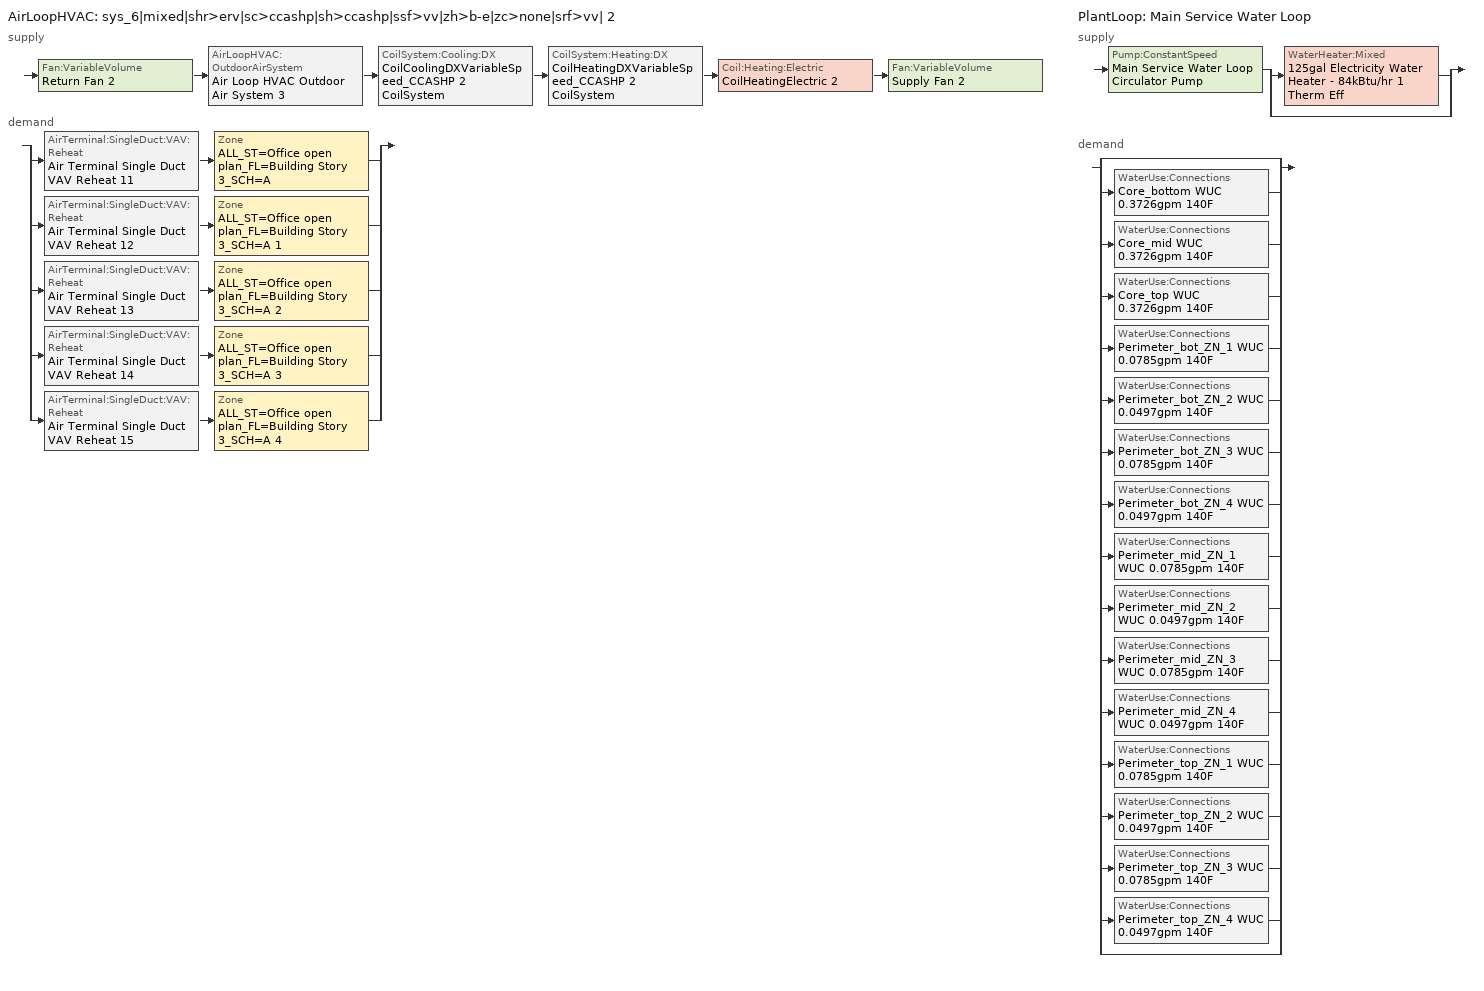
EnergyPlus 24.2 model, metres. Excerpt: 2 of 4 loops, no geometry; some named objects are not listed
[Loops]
AirLoopHVAC 'sys_6|mixed|shr>erv|sc>ccashp|sh>ccashp|ssf>vv|zh>b-e|zc>none|srf>vv| 2'
 supply: Fan:VariableVolume 'Return Fan 2' > AirLoopHVAC:OutdoorAirSystem 'Air Loop HVAC Outdoor Air System 3' > CoilSystem:Cooling:DX 'CoilCoolingDXVariableSpeed_CCASHP 2 CoilSystem' > CoilSystem:Heating:DX 'CoilHeatingDXVariableSpeed_CCASHP 2 CoilSystem' > Coil:Heating:Electric 'CoilHeatingElectric 2' > Fan:VariableVolume 'Supply Fan 2'
 demand: split
  | AirTerminal:SingleDuct:VAV:Reheat 'Air Terminal Single Duct VAV Reheat 11' > Zone 'ALL_ST=Office open plan_FL=Building Story 3_SCH=A'
  | AirTerminal:SingleDuct:VAV:Reheat 'Air Terminal Single Duct VAV Reheat 12' > Zone 'ALL_ST=Office open plan_FL=Building Story 3_SCH=A 1'
  | AirTerminal:SingleDuct:VAV:Reheat 'Air Terminal Single Duct VAV Reheat 13' > Zone 'ALL_ST=Office open plan_FL=Building Story 3_SCH=A 2'
  | AirTerminal:SingleDuct:VAV:Reheat 'Air Terminal Single Duct VAV Reheat 14' > Zone 'ALL_ST=Office open plan_FL=Building Story 3_SCH=A 3'
  | AirTerminal:SingleDuct:VAV:Reheat 'Air Terminal Single Duct VAV Reheat 15' > Zone 'ALL_ST=Office open plan_FL=Building Story 3_SCH=A 4'
PlantLoop 'Main Service Water Loop'
 supply: Pump:ConstantSpeed 'Main Service Water Loop Circulator Pump' > split
  | WaterHeater:Mixed '125gal Electricity Water Heater - 84kBtu/hr 1 Therm Eff'
  | bypass
 demand: split
  | bypass
  | WaterUse:Connections 'Core_bottom WUC 0.3726gpm 140F'
  | WaterUse:Connections 'Core_mid WUC 0.3726gpm 140F'
  | WaterUse:Connections 'Core_top WUC 0.3726gpm 140F'
  | WaterUse:Connections 'Perimeter_bot_ZN_1 WUC 0.0785gpm 140F'
  | WaterUse:Connections 'Perimeter_bot_ZN_2 WUC 0.0497gpm 140F'
  | WaterUse:Connections 'Perimeter_bot_ZN_3 WUC 0.0785gpm 140F'
  | WaterUse:Connections 'Perimeter_bot_ZN_4 WUC 0.0497gpm 140F'
  | WaterUse:Connections 'Perimeter_mid_ZN_1 WUC 0.0785gpm 140F'
  | WaterUse:Connections 'Perimeter_mid_ZN_2 WUC 0.0497gpm 140F'
  | WaterUse:Connections 'Perimeter_mid_ZN_3 WUC 0.0785gpm 140F'
  | WaterUse:Connections 'Perimeter_mid_ZN_4 WUC 0.0497gpm 140F'
  | WaterUse:Connections 'Perimeter_top_ZN_1 WUC 0.0785gpm 140F'
  | WaterUse:Connections 'Perimeter_top_ZN_2 WUC 0.0497gpm 140F'
  | WaterUse:Connections 'Perimeter_top_ZN_3 WUC 0.0785gpm 140F'
  | WaterUse:Connections 'Perimeter_top_ZN_4 WUC 0.0497gpm 140F'
  | bypass
[ZoneControl:Thermostat] Temperature Difference Between Cutout And Setpoint {deltaC}=0
Name | Zone or ZoneList | Control Type Schedule | Control 1
ALL_ST=Office open plan_FL=Building Story 3_SCH=A Thermostat | ALL_ST=Office open plan_FL=Building Story 3_SCH=A | ALL_ST=Office open plan_FL=Building Story 3_SCH=A Thermostat Schedule | Space Function Office open plan Thermostat 32
ALL_ST=Office open plan_FL=Building Story 3_SCH=A 1 Thermostat | ALL_ST=Office open plan_FL=Building Story 3_SCH=A 1 | ALL_ST=Office open plan_FL=Building Story 3_SCH=A 1 Thermostat Schedule | Space Function Office open plan Thermostat 33
ALL_ST=Office open plan_FL=Building Story 3_SCH=A 2 Thermostat | ALL_ST=Office open plan_FL=Building Story 3_SCH=A 2 | ALL_ST=Office open plan_FL=Building Story 3_SCH=A 2 Thermostat Schedule | Space Function Office open plan Thermostat 34
ALL_ST=Office open plan_FL=Building Story 3_SCH=A 3 Thermostat | ALL_ST=Office open plan_FL=Building Story 3_SCH=A 3 | ALL_ST=Office open plan_FL=Building Story 3_SCH=A 3 Thermostat Schedule | Space Function Office open plan Thermostat 37
ALL_ST=Office open plan_FL=Building Story 3_SCH=A 4 Thermostat | ALL_ST=Office open plan_FL=Building Story 3_SCH=A 4 | ALL_ST=Office open plan_FL=Building Story 3_SCH=A 4 Thermostat Schedule | Space Function Office open plan Thermostat 39
[ThermostatSetpoint:DualSetpoint] Heating Setpoint Temperature Schedule=NECB-A-Thermostat Setpoint-Heating; Cooling Setpoint Temperature Schedule=NECB-A-Thermostat Setpoint-Cooling
Space Function Office open plan Thermostat 32; Space Function Office open plan Thermostat 33; Space Function Office open plan Thermostat 34; Space Function Office open plan Thermostat 37; Space Function Office open plan Thermostat 39
[AirTerminal:SingleDuct:VAV:Reheat] Availability Schedule=Always On Discrete; Maximum Air Flow Rate {m3/s}=Autosize; Zone Minimum Air Flow Input Method=Constant; Constant Minimum Air Flow Fraction=0.3; Fixed Minimum Air Flow Rate {m3/s}=0; Maximum Hot Water or Steam Flow Rate {m3/s}=Autosize; Minimum Hot Water or Steam Flow Rate {m3/s}=0; Convergence Tolerance=0.001; Damper Heating Action=Normal; Maximum Flow per Zone Floor Area During Reheat {m3/s-m2}=Autocalculate; Maximum Flow Fraction During Reheat=0.5; Maximum Reheat Air Temperature {C}=43
Name | Reheat Coil
Air Terminal Single Duct VAV Reheat 11 | Coil Heating Electric 11
Air Terminal Single Duct VAV Reheat 12 | Coil Heating Electric 12
Air Terminal Single Duct VAV Reheat 13 | Coil Heating Electric 13
Air Terminal Single Duct VAV Reheat 14 | Coil Heating Electric 14
Air Terminal Single Duct VAV Reheat 15 | Coil Heating Electric 15
[Coil:Heating:Electric] Availability Schedule=Always On Discrete; Efficiency=1
Name | Nominal Capacity {W}
Coil Heating Electric 11 | 19463.3
Coil Heating Electric 12 | 12709.1
Coil Heating Electric 13 | 34649.3
Coil Heating Electric 14 | 19354.5
Coil Heating Electric 15 | 12781.9
CoilHeatingElectric 2 | Autosize
[ZoneHVAC:Baseboard:Convective:Electric] Availability Schedule=Always On Discrete; Heating Design Capacity {W}=Autosize; Efficiency=1
ZoneHVACBaseboardConvectiveElectric 10; ZoneHVACBaseboardConvectiveElectric 11; ZoneHVACBaseboardConvectiveElectric 12; ZoneHVACBaseboardConvectiveElectric 13; ZoneHVACBaseboardConvectiveElectric 14
[Zone equipment]
ALL_ST=Office open plan_FL=Building Story 3_SCH=A: Air Terminal Single Duct VAV Reheat 11, ZoneHVACBaseboardConvectiveElectric 10
ALL_ST=Office open plan_FL=Building Story 3_SCH=A 1: Air Terminal Single Duct VAV Reheat 12, ZoneHVACBaseboardConvectiveElectric 11
ALL_ST=Office open plan_FL=Building Story 3_SCH=A 2: Air Terminal Single Duct VAV Reheat 13, ZoneHVACBaseboardConvectiveElectric 12
ALL_ST=Office open plan_FL=Building Story 3_SCH=A 3: Air Terminal Single Duct VAV Reheat 14, ZoneHVACBaseboardConvectiveElectric 13
ALL_ST=Office open plan_FL=Building Story 3_SCH=A 4: Air Terminal Single Duct VAV Reheat 15, ZoneHVACBaseboardConvectiveElectric 14
[Sizing:Zone] Zone Cooling Design Supply Air Temperature Input Method=TemperatureDifference; Zone Cooling Design Supply Air Temperature {C}=13; Zone Cooling Design Supply Air Temperature Difference {deltaC}=11; Zone Heating Design Supply Air Temperature Input Method=TemperatureDifference; Zone Heating Design Supply Air Temperature {C}=43; Zone Heating Design Supply Air Temperature Difference {deltaC}=21; Zone Cooling Design Supply Air Humidity Ratio {kgWater/kgDryAir}=0.0085; Zone Heating Design Supply Air Humidity Ratio {kgWater/kgDryAir}=0.008; Zone Heating Sizing Factor=1.3; Zone Cooling Sizing Factor=1.1; Cooling Design Air Flow Method=DesignDay; Cooling Design Air Flow Rate {m3/s}=0; Cooling Minimum Air Flow per Zone Floor Area {m3/s-m2}=0.000762; Cooling Minimum Air Flow {m3/s}=0; Cooling Minimum Air Flow Fraction=0; Heating Design Air Flow Method=DesignDay; Heating Design Air Flow Rate {m3/s}=0; Heating Maximum Air Flow per Zone Floor Area {m3/s-m2}=0.002032; Heating Maximum Air Flow {m3/s}=0.141576; Heating Maximum Air Flow Fraction=0.3; Account for Dedicated Outdoor Air System=No; Zone Load Sizing Method=Sensible Load Only No Latent Load; Zone Latent Cooling Design Supply Air Humidity Ratio Input Method=HumidityRatioDifference; Zone Cooling Design Supply Air Humidity Ratio Difference {kgWater/kgDryAir}=0.005; Zone Latent Heating Design Supply Air Humidity Ratio Input Method=HumidityRatioDifference; Zone Humidification Design Supply Air Humidity Ratio Difference {kgWater/kgDryAir}=0.005; Type of Space Sum to Use=Coincident
Name | Design Specification Outdoor Air Object
ALL_ST=Office open plan_FL=Building Story 3_SCH=A | ALL_ST=Office open plan_FL=Building Story 3_SCH=A DSOA Space List
ALL_ST=Office open plan_FL=Building Story 3_SCH=A 1 | ALL_ST=Office open plan_FL=Building Story 3_SCH=A 1 DSOA Space List
ALL_ST=Office open plan_FL=Building Story 3_SCH=A 2 | ALL_ST=Office open plan_FL=Building Story 3_SCH=A 2 DSOA Space List
ALL_ST=Office open plan_FL=Building Story 3_SCH=A 3 | ALL_ST=Office open plan_FL=Building Story 3_SCH=A 3 DSOA Space List
ALL_ST=Office open plan_FL=Building Story 3_SCH=A 4 | ALL_ST=Office open plan_FL=Building Story 3_SCH=A 4 DSOA Space List
[Controller:MechanicalVentilation]
Controller Mechanical Ventilation 3: Availability Schedule=sys_6|mixed|shr>none|sc>ccashp|sh>ccashp|ssf>vv|zh>b-e|zc>none|srf>vv| 2 Occ Sch; Demand Controlled Ventilation=No; System Outdoor Air Method=ZoneSum; Zone or ZoneList Name 1=ALL_ST=Office open plan_FL=Building Story 3_SCH=A; Design Specification Outdoor Air Object Name 1=Space Function Office open plan Ventilation; Zone or ZoneList Name 2=ALL_ST=Office open plan_FL=Building Story 3_SCH=A 1; Design Specification Outdoor Air Object Name 2=Space Function Office open plan Ventilation; Zone or ZoneList Name 3=ALL_ST=Office open plan_FL=Building Story 3_SCH=A 2; Design Specification Outdoor Air Object Name 3=Space Function Office open plan Ventilation; Zone or ZoneList Name 4=ALL_ST=Office open plan_FL=Building Story 3_SCH=A 3; Design Specification Outdoor Air Object Name 4=Space Function Office open plan Ventilation; Zone or ZoneList Name 5=ALL_ST=Office open plan_FL=Building Story 3_SCH=A 4; Design Specification Outdoor Air Object Name 5=Space Function Office open plan Ventilation
[DesignSpecification:OutdoorAir]
Space Function Office open plan Ventilation: Outdoor Air Method=Sum; Outdoor Air Flow per Person {m3/s-person}=0.00253908; Outdoor Air Flow per Zone Floor Area {m3/s-m2}=0.0003048; Outdoor Air Flow per Zone {m3/s}=0; Outdoor Air Flow Air Changes per Hour {1/hr}=0
[DesignSpecification:OutdoorAir:SpaceList] Space Design Specification Outdoor Air Object Name 1=Space Function Office open plan Ventilation
Name | Space Name 1
ALL_ST=Office open plan_FL=Building Story 3_SCH=A DSOA Space List | Perimeter_top_ZN_1
ALL_ST=Office open plan_FL=Building Story 3_SCH=A 1 DSOA Space List | Perimeter_top_ZN_2
ALL_ST=Office open plan_FL=Building Story 3_SCH=A 2 DSOA Space List | Core_top
ALL_ST=Office open plan_FL=Building Story 3_SCH=A 3 DSOA Space List | Perimeter_top_ZN_3
ALL_ST=Office open plan_FL=Building Story 3_SCH=A 4 DSOA Space List | Perimeter_top_ZN_4
[AirLoopHVAC]
sys_6|mixed|shr>erv|sc>ccashp|sh>ccashp|ssf>vv|zh>b-e|zc>none|srf>vv| 2: Design Supply Air Flow Rate {m3/s}=AutoSize; Design Return Air Flow Fraction of Supply Air Flow=1
[Sizing:System]
sys_6|mixed|shr>erv|sc>ccashp|sh>ccashp|ssf>vv|zh>b-e|zc>none|srf>vv| 2: Type of Load to Size On=Sensible; Design Outdoor Air Flow Rate {m3/s}=Autosize; Central Heating Maximum System Air Flow Ratio=1; Preheat Design Temperature {C}=7; Preheat Design Humidity Ratio {kgWater/kgDryAir}=0.008; Precool Design Temperature {C}=13; Precool Design Humidity Ratio {kgWater/kgDryAir}=0.008; Central Cooling Design Supply Air Temperature {C}=13; Central Heating Design Supply Air Temperature {C}=43; Type of Zone Sum to Use=NonCoincident; 100% Outdoor Air in Cooling=No; 100% Outdoor Air in Heating=No; Central Cooling Design Supply Air Humidity Ratio {kgWater/kgDryAir}=0.0085; Central Heating Design Supply Air Humidity Ratio {kgWater/kgDryAir}=0.008; Cooling Supply Air Flow Rate Method=DesignDay; Cooling Supply Air Flow Rate {m3/s}=0; Cooling Supply Air Flow Rate Per Floor Area {m3/s-m2}=0.00996765; Cooling Fraction of Autosized Cooling Supply Air Flow Rate=1; Cooling Supply Air Flow Rate Per Unit Cooling Capacity {m3/s-W}=3.94755e-05; Heating Supply Air Flow Rate Method=DesignDay; Heating Supply Air Flow Rate {m3/s}=0; Heating Supply Air Flow Rate Per Floor Area {m3/s-m2}=0.00996765; Heating Fraction of Autosized Heating Supply Air Flow Rate=1; Heating Fraction of Autosized Cooling Supply Air Flow Rate=1; Heating Supply Air Flow Rate Per Unit Heating Capacity {m3/s-W}=3.15882e-05; System Outdoor Air Method=ZoneSum; Zone Maximum Outdoor Air Fraction=1; Cooling Design Capacity Method=CoolingDesignCapacity; Cooling Design Capacity {W}=Autosize; Cooling Design Capacity Per Floor Area {W/m2}=234.7; Fraction of Autosized Cooling Design Capacity=1; Heating Design Capacity Method=HeatingDesignCapacity; Heating Design Capacity {W}=Autosize; Heating Design Capacity Per Floor Area {W/m2}=157; Fraction of Autosized Heating Design Capacity=1; Central Cooling Capacity Control Method=OnOff; Occupant Diversity=Autosize
[Fan:VariableVolume] Availability Schedule=sys_6|mixed|shr>none|sc>ccashp|sh>ccashp|ssf>vv|zh>b-e|zc>none|srf>vv| 2 Occ Sch; Maximum Flow Rate {m3/s}=AutoSize; Fan Power Minimum Flow Rate Input Method=Fraction; Fan Power Minimum Air Flow Rate {m3/s}=0; Motor In Airstream Fraction=1; Fan Power Coefficient 5=0
Name | Fan Total Efficiency | Pressure Rise {Pa} | Fan Power Minimum Flow Fraction | Motor Efficiency | Fan Power Coefficient 1 | Fan Power Coefficient 2 | Fan Power Coefficient 3 | Fan Power Coefficient 4
Return Fan 2 | 0.299975 | 250 | 0.68 | 0.4615 | -2.4176 | 9.5874 | -11.559 | 5.4009
Supply Fan 2 | 0.549965 | 1000 | 0.5 | 0.8461 | -4.1457 | 16.803 | -19.471 | 7.8488
[SetpointManager:MixedAir] Control Variable=Temperature
Name | Setpoint Node or NodeList
Return Fan 2 Outlet Air Node OS Default SPM | Return Fan 2 Outlet Air Node
sys_6|mixed|shr>erv|sc>ccashp|sh>ccashp|ssf>vv|zh>b-e|zc>none|srf>vv| 2 Mixed Air Node OS Default SPM | sys_6|mixed|shr>erv|sc>ccashp|sh>ccashp|ssf>vv|zh>b-e|zc>none|srf>vv| 2 Mixed Air Node
CoilCoolingDXVariableSpeed_CCASHP 2 Outlet Air Node OS Default SPM | CoilCoolingDXVariableSpeed_CCASHP 2 Outlet Air Node
CoilHeatingDXVariableSpeed_CCASHP 2 Outlet Air Node OS Default SPM | CoilHeatingDXVariableSpeed_CCASHP 2 Outlet Air Node
[Controller:OutdoorAir]
Controller Outdoor Air 3: Minimum Outdoor Air Flow Rate {m3/s}=Autosize; Maximum Outdoor Air Flow Rate {m3/s}=Autosize; Economizer Control Type=DifferentialEnthalpy; Economizer Control Action Type=ModulateFlow; Lockout Type=NoLockout; Minimum Limit Type=FixedMinimum; Minimum Outdoor Air Schedule=sys_6|mixed|shr>none|sc>ccashp|sh>ccashp|ssf>vv|zh>b-e|zc>none|srf>vv| 2 Occ Sch; Mechanical Ventilation Controller=Controller Mechanical Ventilation 3; High Humidity Control=No; High Humidity Outdoor Air Flow Ratio=1; Control High Indoor Humidity Based on Outdoor Humidity Ratio=Yes; Heat Recovery Bypass Control Type=BypassWhenOAFlowGreaterThanMinimum; Economizer Operation Staging=InterlockedWithMechanicalCooling
[HeatExchanger:AirToAir:SensibleAndLatent]
sys_6|mixed|shr>none|sc>ccashp|sh>ccashp|ssf>vv|zh>b-e|zc>none|srf>vv| 2 ERV: Availability Schedule=Always On Discrete; Nominal Supply Air Flow Rate {m3/s}=Autosize; Sensible Effectiveness at 100% Heating Air Flow=0.5; Latent Effectiveness at 100% Heating Air Flow=0.5; Sensible Effectiveness at 100% Cooling Air Flow=0.5; Latent Effectiveness at 100% Cooling Air Flow=0.5; Nominal Electric Power {W}=564.521; Supply Air Outlet Temperature Control=Yes; Heat Exchanger Type=Rotary; Frost Control Type=ExhaustOnly; Threshold Temperature {C}=-23.3; Initial Defrost Time Fraction=0.167; Rate of Defrost Time Fraction Increase {1/K}=1.44; Economizer Lockout=Yes; Sensible Effectiveness of Heating Air Flow Curve=sys_6|mixed|shr>none|sc>ccashp|sh>ccashp|ssf>vv|zh>b-e|zc>none|srf>vv| 2 ERV_SensHeatEff 1; Latent Effectiveness of Heating Air Flow Curve=sys_6|mixed|shr>none|sc>ccashp|sh>ccashp|ssf>vv|zh>b-e|zc>none|srf>vv| 2 ERV_LatHeatEff 1; Sensible Effectiveness of Cooling Air Flow Curve=sys_6|mixed|shr>none|sc>ccashp|sh>ccashp|ssf>vv|zh>b-e|zc>none|srf>vv| 2 ERV_SensCoolEff 1; Latent Effectiveness of Cooling Air Flow Curve=sys_6|mixed|shr>none|sc>ccashp|sh>ccashp|ssf>vv|zh>b-e|zc>none|srf>vv| 2 ERV_LatCoolEff 1
[SetpointManager:OutdoorAirPretreat]
Setpoint Manager Outdoor Air Pretreat 3: Control Variable=Temperature; Minimum Setpoint Temperature {C}=-99; Maximum Setpoint Temperature {C}=99; Minimum Setpoint Humidity Ratio {kgWater/kgDryAir}=1e-05; Maximum Setpoint Humidity Ratio {kgWater/kgDryAir}=1; Setpoint Node or NodeList=sys_6|mixed|shr>none|sc>ccashp|sh>ccashp|ssf>vv|zh>b-e|zc>none|srf>vv| 2 ERV Primary Outlet Air Node
[CoilSystem:Cooling:DX]
CoilCoolingDXVariableSpeed_CCASHP 2 CoilSystem: Cooling Coil=CoilCoolingDXVariableSpeed_CCASHP 2
[Coil:Cooling:DX:VariableSpeed]
CoilCoolingDXVariableSpeed_CCASHP 2: Number of Speeds=1; Nominal Speed Level=1; Gross Rated Total Cooling Capacity At Selected Nominal Speed Level {W}=121845; Rated Air Flow Rate At Selected Nominal Speed Level {m3/s}=AutoSize; Nominal Time for Condensate to Begin Leaving the Coil {s}=0; Initial Moisture Evaporation Rate Divided by Steady-State AC Latent Capacity=0; Maximum Cycling Rate {cycles/hr}=2.5; Latent Capacity Time Constant {s}=60; Fan Delay Time {s}=60; Energy Part Load Fraction Curve=Mitsubishi Hyper Heating VRF Outdoor Unit CPLFFPLR curve; Condenser Type=AirCooled; Evaporative Condenser Pump Rated Power Consumption {W}=0; Crankcase Heater Capacity {W}=1e-06; Maximum Outdoor Dry-Bulb Temperature for Crankcase Heater Operation {C}=10; Minimum Outdoor Dry-Bulb Temperature for Compressor Operation {C}=-25; Basin Heater Capacity {W/K}=0; Basin Heater Setpoint Temperature {C}=2; Speed Reference Unit Gross Rated Total Cooling Capacity 1 {W}=8914.19; Speed Reference Unit Gross Rated Sensible Heat Ratio 1=0.79; Speed Reference Unit Gross Rated Cooling COP 1 {W/W}=3.76; Speed Reference Unit Rated Air Flow Rate 1 {m3/s}=0.944; Speed Rated Evaporator Fan Power Per Volume Flow Rate 2017 1 {W/(m3/s)}=773.3; Speed Rated Evaporator Fan Power Per Volume Flow Rate 2023 1 {W/(m3/s)}=934.4; Speed Total Cooling Capacity Function of Temperature Curve Name 1=Mitsubishi Hyper Heating VRF Outdoor Unit CCAPFT curve; Speed Total Cooling Capacity Function of Air Flow Fraction Curve Name 1=Mitsubishi Hyper Heating VRF Outdoor Unit CCAPFFF curve; Speed Energy Input Ratio Function of Temperature Curve Name 1=Mitsubishi Hyper Heating VRF Outdoor Unit CEIRFT curve; Speed Energy Input Ratio Function of Air Flow Fraction Curve Name 1=Mitsubishi Hyper Heating VRF Outdoor Unit CEIRFFF curve
[CoilSystem:Heating:DX]
CoilHeatingDXVariableSpeed_CCASHP 2 CoilSystem: Heating Coil=CoilHeatingDXVariableSpeed_CCASHP 2
[Coil:Heating:DX:VariableSpeed]
CoilHeatingDXVariableSpeed_CCASHP 2: Number of Speeds=1; Nominal Speed Level=1; Rated Heating Capacity At Selected Nominal Speed Level {W}=121845; Rated Air Flow Rate At Selected Nominal Speed Level {m3/s}=AutoSize; Energy Part Load Fraction Curve=Mitsubishi Hyper Heating VRF Outdoor Unit HPLFFPLR curve; Defrost Energy Input Ratio Function of Temperature Curve=Mitsubishi Hyper Heating VRF Outdoor Unit Defrost HEIRFT curve; Minimum Outdoor Dry-Bulb Temperature for Compressor Operation {C}=-25; Maximum Outdoor Dry-Bulb Temperature for Defrost Operation {C}=5; Crankcase Heater Capacity {W}=1e-06; Maximum Outdoor Dry-Bulb Temperature for Crankcase Heater Operation {C}=10; Defrost Strategy=ReverseCycle; Defrost Control=OnDemand; Defrost Time Period Fraction=0.166667; Resistive Defrost Heater Capacity {W}=AutoSize; Speed Reference Unit Gross Rated Heating Capacity 1 {W}=9124.85; Speed Reference Unit Gross Rated Heating COP 1 {W/W}=4.3593; Speed Reference Unit Rated Air Flow Rate 1 {m3/s}=0.653; Speed Rated Supply Air Fan Power Per Volume Flow Rate 2017 1 {W/(m3/s)}=773.3; Speed Rated Supply Air Fan Power Per Volume Flow Rate 2023 1 {W/(m3/s)}=934.4; Speed Heating Capacity Function of Temperature Curve Name 1=Mitsubishi Hyper Heating VRF Outdoor Unit HCAPFT curve; Speed Total  Heating Capacity Function of Air Flow Fraction Curve Name 1=Mitsubishi Hyper Heating VRF Outdoor Unit HCAPFFF curve; Speed Energy Input Ratio Function of Temperature Curve Name 1=Mitsubishi Hyper Heating VRF Outdoor Unit HEIRFT curve; Speed Energy Input Ratio Function of Air Flow Fraction Curve Name 1=Mitsubishi Hyper Heating VRF Outdoor Unit HEIRFFF curve
[SetpointManager:Warmest]
Setpoint Manager Warmest 3: Control Variable=Temperature; HVAC Air Loop=sys_6|mixed|shr>erv|sc>ccashp|sh>ccashp|ssf>vv|zh>b-e|zc>none|srf>vv| 2; Minimum Setpoint Temperature {C}=13; Maximum Setpoint Temperature {C}=22; Strategy=MaximumTemperature; Setpoint Node or NodeList=sys_6|mixed|shr>erv|sc>ccashp|sh>ccashp|ssf>vv|zh>b-e|zc>none|srf>vv| 2 Supply Outlet Node
[PlantLoop]
Main Service Water Loop: Fluid Type=Water; Plant Equipment Operation Scheme=Main Service Water Loop Operation Schemes; Maximum Loop Temperature {C}=60; Minimum Loop Temperature {C}=51.6667; Maximum Loop Flow Rate {m3/s}=Autosize; Minimum Loop Flow Rate {m3/s}=0; Plant Loop Volume {m3}=Autocalculate; Load Distribution Scheme=Optimal; Plant Loop Demand Calculation Scheme=SingleSetpoint; Common Pipe Simulation=None
[Sizing:Plant]
Main Service Water Loop: Loop Type=Heating; Design Loop Exit Temperature {C}=60; Loop Design Temperature Difference {deltaC}=5; Sizing Option=NonCoincident; Zone Timesteps in Averaging Window=1; Coincident Sizing Factor Mode=None
[Pump:ConstantSpeed]
Main Service Water Loop Circulator Pump: Design Flow Rate {m3/s}=Autosize; Design Pump Head {Pa}=446362; Design Power Consumption {W}=Autosize; Motor Efficiency=0.855; Fraction of Motor Inefficiencies to Fluid Stream=0; Pump Control Type=Intermittent; Design Power Sizing Method=PowerPerFlowPerPressure; Design Electric Power per Unit Flow Rate {W/(m3/s)}=348701.1; Design Shaft Power per Unit Flow Rate per Unit Head {W-s/m3-Pa}=1.28205
[WaterHeater:Mixed]
125gal Electricity Water Heater - 84kBtu/hr 1 Therm Eff: Tank Volume {m3}=0.471545; Setpoint Temperature Schedule=Service Water Loop Temp - 140F; Deadband Temperature Difference {deltaC}=2; Maximum Temperature Limit {C}=60; Heater Control Type=Cycle; Heater Maximum Capacity {W}=24638.2; Heater Ignition Minimum Flow Rate {m3/s}=0; Heater Ignition Delay {s}=0; Heater Fuel Type=Electricity; Heater Thermal Efficiency=1; Off Cycle Parasitic Fuel Consumption Rate {W}=58.6905; Off Cycle Parasitic Fuel Type=Electricity; Off Cycle Parasitic Heat Fraction to Tank=0.8; On Cycle Parasitic Fuel Consumption Rate {W}=58.6905; On Cycle Parasitic Fuel Type=Electricity; On Cycle Parasitic Heat Fraction to Tank=0; Ambient Temperature Indicator=Schedule; Ambient Temperature Schedule=Water Heater Ambient Temp Schedule 71.6F; Off Cycle Loss Coefficient to Ambient Temperature {W/K}=0.0132875; Off Cycle Loss Fraction to Zone=1; On Cycle Loss Coefficient to Ambient Temperature {W/K}=0.0132875; On Cycle Loss Fraction to Zone=1; Use Side Effectiveness=1; Source Side Effectiveness=1; Use Side Design Flow Rate {m3/s}=Autosize; Source Side Design Flow Rate {m3/s}=Autosize; Indirect Water Heating Recovery Time {hr}=1.5; Source Side Flow Control Mode=IndirectHeatPrimarySetpoint
[WaterHeater:Sizing]
125gal Electricity Water Heater - 84kBtu/hr 1 Therm Eff: Design Mode=PeakDraw; Time Storage Can Meet Peak Draw {hr}=0.538503; Time for Tank Recovery {hr}=1; Nominal Tank Volume for Autosizing Plant Connections {m3}=1
[SetpointManager:Scheduled]
Service hot water setpoint manager: Control Variable=Temperature; Schedule=Service Water Loop Temp - 140F; Setpoint Node or NodeList=Main Service Water Loop Supply Outlet Node
[WaterUse:Connections] Drain Water Heat Exchanger Type=None; Drain Water Heat Exchanger Destination=Plant
Name | Water Use Equipment Name 1
Core_bottom WUC 0.3726gpm 140F | Core_bottom Service Water Use 0.3726gpm 140F
Core_mid WUC 0.3726gpm 140F | Core_mid Service Water Use 0.3726gpm 140F
Core_top WUC 0.3726gpm 140F | Core_top Service Water Use 0.3726gpm 140F
Perimeter_bot_ZN_1 WUC 0.0785gpm 140F | Perimeter_bot_ZN_1 Service Water Use 0.0785gpm 140F
Perimeter_bot_ZN_2 WUC 0.0497gpm 140F | Perimeter_bot_ZN_2 Service Water Use 0.0497gpm 140F
Perimeter_bot_ZN_3 WUC 0.0785gpm 140F | Perimeter_bot_ZN_3 Service Water Use 0.0785gpm 140F
Perimeter_bot_ZN_4 WUC 0.0497gpm 140F | Perimeter_bot_ZN_4 Service Water Use 0.0497gpm 140F
Perimeter_mid_ZN_1 WUC 0.0785gpm 140F | Perimeter_mid_ZN_1 Service Water Use 0.0785gpm 140F
Perimeter_mid_ZN_2 WUC 0.0497gpm 140F | Perimeter_mid_ZN_2 Service Water Use 0.0497gpm 140F
Perimeter_mid_ZN_3 WUC 0.0785gpm 140F | Perimeter_mid_ZN_3 Service Water Use 0.0785gpm 140F
Perimeter_mid_ZN_4 WUC 0.0497gpm 140F | Perimeter_mid_ZN_4 Service Water Use 0.0497gpm 140F
Perimeter_top_ZN_1 WUC 0.0785gpm 140F | Perimeter_top_ZN_1 Service Water Use 0.0785gpm 140F
Perimeter_top_ZN_2 WUC 0.0497gpm 140F | Perimeter_top_ZN_2 Service Water Use 0.0497gpm 140F
Perimeter_top_ZN_3 WUC 0.0785gpm 140F | Perimeter_top_ZN_3 Service Water Use 0.0785gpm 140F
Perimeter_top_ZN_4 WUC 0.0497gpm 140F | Perimeter_top_ZN_4 Service Water Use 0.0497gpm 140F
[WaterUse:Equipment] Flow Rate Fraction Schedule=NECB-A-Service Water Heating; Target Temperature Schedule=Mixed Water At Faucet Temp - 140F; Sensible Fraction Schedule=Fraction Sensible - 0.2; Latent Fraction Schedule=Fraction Latent - 0.05
Name | Peak Flow Rate {m3/s} | Zone
Core_bottom Service Water Use 0.3726gpm 140F | 2.35071e-05 | ALL_ST=Office open plan_FL=Building Story 1_SCH=A
Core_mid Service Water Use 0.3726gpm 140F | 2.35071e-05 | ALL_ST=Office open plan_FL=Building Story 2_SCH=A
Core_top Service Water Use 0.3726gpm 140F | 2.35071e-05 | ALL_ST=Office open plan_FL=Building Story 3_SCH=A 2
Perimeter_bot_ZN_1 Service Water Use 0.0785gpm 140F | 4.9555e-06 | ALL_ST=Office open plan_FL=Building Story 1_SCH=A 2
Perimeter_bot_ZN_2 Service Water Use 0.0497gpm 140F | 3.13724e-06 | ALL_ST=Office open plan_FL=Building Story 1_SCH=A 1
Perimeter_bot_ZN_3 Service Water Use 0.0785gpm 140F | 4.9555e-06 | ALL_ST=Office open plan_FL=Building Story 1_SCH=A 3
Perimeter_bot_ZN_4 Service Water Use 0.0497gpm 140F | 3.13703e-06 | ALL_ST=Office open plan_FL=Building Story 1_SCH=A 4
Perimeter_mid_ZN_1 Service Water Use 0.0785gpm 140F | 4.9555e-06 | ALL_ST=Office open plan_FL=Building Story 2_SCH=A 3
Perimeter_mid_ZN_2 Service Water Use 0.0497gpm 140F | 3.13724e-06 | ALL_ST=Office open plan_FL=Building Story 2_SCH=A 4
Perimeter_mid_ZN_3 Service Water Use 0.0785gpm 140F | 4.9555e-06 | ALL_ST=Office open plan_FL=Building Story 2_SCH=A 2
Perimeter_mid_ZN_4 Service Water Use 0.0497gpm 140F | 3.13703e-06 | ALL_ST=Office open plan_FL=Building Story 2_SCH=A 1
Perimeter_top_ZN_1 Service Water Use 0.0785gpm 140F | 4.9555e-06 | ALL_ST=Office open plan_FL=Building Story 3_SCH=A
Perimeter_top_ZN_2 Service Water Use 0.0497gpm 140F | 3.13724e-06 | ALL_ST=Office open plan_FL=Building Story 3_SCH=A 1
Perimeter_top_ZN_3 Service Water Use 0.0785gpm 140F | 4.9555e-06 | ALL_ST=Office open plan_FL=Building Story 3_SCH=A 3
Perimeter_top_ZN_4 Service Water Use 0.0497gpm 140F | 3.13703e-06 | ALL_ST=Office open plan_FL=Building Story 3_SCH=A 4
[PlantEquipmentOperationSchemes]
Main Service Water Loop Operation Schemes: Control Scheme Object Type 1=PlantEquipmentOperation:HeatingLoad; Control Scheme Name 1=Main Service Water Loop Heating Operation Scheme; Control Scheme Schedule Name 1=Always On Discrete
[PlantEquipmentOperation:HeatingLoad]
Main Service Water Loop Heating Operation Scheme: Load Range Lower Limit 1 {W}=0; Load Range Upper Limit 1 {W}=1000000000; Range Equipment List Name 1=Main Service Water Loop Heating Equipment List
[PlantEquipmentList]
Main Service Water Loop Heating Equipment List: WaterHeater:Mixed, 125gal Electricity Water Heater - 84kBtu/hr 1 Therm Eff
[Schedule:Day:Interval]
NECB-A-Thermostat Setpoint-Heating Sun|Hol Day; NECB-A-Thermostat Setpoint-Heating Sat Day: No, 24:00, 18
NECB-A-Thermostat Setpoint-Heating Default|Wkdy Day; NECB-A-Thermostat Setpoint-Heating Default: No, 06:00, 18, 07:00, 20, 21:00, 22, 24:00, 18
NECB-A-Thermostat Setpoint-Cooling Sun|Hol Day; NECB-A-Thermostat Setpoint-Cooling Sat Day: No, 24:00, 35
NECB-A-Thermostat Setpoint-Cooling Default|Wkdy Day; NECB-A-Thermostat Setpoint-Cooling Default: No, 06:00, 35, 21:00, 24, 24:00, 35
Schedule Day 12; Schedule Day 11: No, 24:00, 0
sys_6|mixed|shr>none|sc>ccashp|sh>ccashp|ssf>vv|zh>b-e|zc>none|srf>vv| 2 Occ Sch Default: No, 08:00, 0, 19:00, 1, 24:00, 0
sys_6|mixed|shr>none|sc>ccashp|sh>ccashp|ssf>vv|zh>b-e|zc>none|srf>vv| 2 Occ Sch Summer Design Day; sys_6|mixed|shr>none|sc>ccashp|sh>ccashp|ssf>vv|zh>b-e|zc>none|srf>vv| 2 Occ Sch Winter Design Day: No, 24:00, 1
Fraction Latent - 0.05 Default; NECB-A-Service Water Heating Sat Day; NECB-A-Service Water Heating Sun|Hol Day: No, 24:00, 0.05
Fraction Sensible - 0.2 Default: No, 24:00, 0.2
Mixed Water At Faucet Temp - 140F Default; Service Water Loop Temp - 140F Default: No, 24:00, 60
NECB-A-Service Water Heating Default; NECB-A-Service Water Heating Default|Wkdy Day: No, 07:00, 0.05, 08:00, 0.1, 10:00, 0.5, 16:00, 0.9, 17:00, 0.7, 18:00, 0.5, 19:00, 0.3, 22:00, 0.2, 24:00, 0.05
Water Heater Ambient Temp Schedule 71.6F Default: No, 24:00, 22
[Schedule:Week:Daily]
NECB-A-Thermostat Setpoint-Heating Week Rule - Jan1-Dec31: NECB-A-Thermostat Setpoint-Heating Sun|Hol Day, NECB-A-Thermostat Setpoint-Heating Default|Wkdy Day, NECB-A-Thermostat Setpoint-Heating Default|Wkdy Day, NECB-A-Thermostat Setpoint-Heating Default|Wkdy Day, NECB-A-Thermostat Setpoint-Heating Default|Wkdy Day, NECB-A-Thermostat Setpoint-Heating Default|Wkdy Day, NECB-A-Thermostat Setpoint-Heating Sat Day, NECB-A-Thermostat Setpoint-Heating Default, NECB-A-Thermostat Setpoint-Heating Default, NECB-A-Thermostat Setpoint-Heating Default, NECB-A-Thermostat Setpoint-Heating Default, NECB-A-Thermostat Setpoint-Heating Default
NECB-A-Thermostat Setpoint-Cooling Week Rule - Jan1-Dec31: NECB-A-Thermostat Setpoint-Cooling Sun|Hol Day, NECB-A-Thermostat Setpoint-Cooling Default|Wkdy Day, NECB-A-Thermostat Setpoint-Cooling Default|Wkdy Day, NECB-A-Thermostat Setpoint-Cooling Default|Wkdy Day, NECB-A-Thermostat Setpoint-Cooling Default|Wkdy Day, NECB-A-Thermostat Setpoint-Cooling Default|Wkdy Day, NECB-A-Thermostat Setpoint-Cooling Sat Day, NECB-A-Thermostat Setpoint-Cooling Default, NECB-A-Thermostat Setpoint-Cooling Default, NECB-A-Thermostat Setpoint-Cooling Default, NECB-A-Thermostat Setpoint-Cooling Default, NECB-A-Thermostat Setpoint-Cooling Default
sys_6|mixed|shr>none|sc>ccashp|sh>ccashp|ssf>vv|zh>b-e|zc>none|srf>vv| 2 Occ Sch Week Rule - Jan1-Dec31: Schedule Day 12, sys_6|mixed|shr>none|sc>ccashp|sh>ccashp|ssf>vv|zh>b-e|zc>none|srf>vv| 2 Occ Sch Default, sys_6|mixed|shr>none|sc>ccashp|sh>ccashp|ssf>vv|zh>b-e|zc>none|srf>vv| 2 Occ Sch Default, sys_6|mixed|shr>none|sc>ccashp|sh>ccashp|ssf>vv|zh>b-e|zc>none|srf>vv| 2 Occ Sch Default, sys_6|mixed|shr>none|sc>ccashp|sh>ccashp|ssf>vv|zh>b-e|zc>none|srf>vv| 2 Occ Sch Default, sys_6|mixed|shr>none|sc>ccashp|sh>ccashp|ssf>vv|zh>b-e|zc>none|srf>vv| 2 Occ Sch Default, Schedule Day 11, sys_6|mixed|shr>none|sc>ccashp|sh>ccashp|ssf>vv|zh>b-e|zc>none|srf>vv| 2 Occ Sch Default, sys_6|mixed|shr>none|sc>ccashp|sh>ccashp|ssf>vv|zh>b-e|zc>none|srf>vv| 2 Occ Sch Summer Design Day, sys_6|mixed|shr>none|sc>ccashp|sh>ccashp|ssf>vv|zh>b-e|zc>none|srf>vv| 2 Occ Sch Winter Design Day, sys_6|mixed|shr>none|sc>ccashp|sh>ccashp|ssf>vv|zh>b-e|zc>none|srf>vv| 2 Occ Sch Default, sys_6|mixed|shr>none|sc>ccashp|sh>ccashp|ssf>vv|zh>b-e|zc>none|srf>vv| 2 Occ Sch Default
Fraction Latent - 0.05 Week Rule - Jan1-Dec31: Fraction Latent - 0.05 Default, Fraction Latent - 0.05 Default, Fraction Latent - 0.05 Default, Fraction Latent - 0.05 Default, Fraction Latent - 0.05 Default, Fraction Latent - 0.05 Default, Fraction Latent - 0.05 Default, Fraction Latent - 0.05 Default, Fraction Latent - 0.05 Default, Fraction Latent - 0.05 Default, Fraction Latent - 0.05 Default, Fraction Latent - 0.05 Default
Fraction Sensible - 0.2 Week Rule - Jan1-Dec31: Fraction Sensible - 0.2 Default, Fraction Sensible - 0.2 Default, Fraction Sensible - 0.2 Default, Fraction Sensible - 0.2 Default, Fraction Sensible - 0.2 Default, Fraction Sensible - 0.2 Default, Fraction Sensible - 0.2 Default, Fraction Sensible - 0.2 Default, Fraction Sensible - 0.2 Default, Fraction Sensible - 0.2 Default, Fraction Sensible - 0.2 Default, Fraction Sensible - 0.2 Default
Mixed Water At Faucet Temp - 140F Week Rule - Jan1-Dec31: Mixed Water At Faucet Temp - 140F Default, Mixed Water At Faucet Temp - 140F Default, Mixed Water At Faucet Temp - 140F Default, Mixed Water At Faucet Temp - 140F Default, Mixed Water At Faucet Temp - 140F Default, Mixed Water At Faucet Temp - 140F Default, Mixed Water At Faucet Temp - 140F Default, Mixed Water At Faucet Temp - 140F Default, Mixed Water At Faucet Temp - 140F Default, Mixed Water At Faucet Temp - 140F Default, Mixed Water At Faucet Temp - 140F Default, Mixed Water At Faucet Temp - 140F Default
NECB-A-Service Water Heating Week Rule - Jan1-Dec31: NECB-A-Service Water Heating Sun|Hol Day, NECB-A-Service Water Heating Default|Wkdy Day, NECB-A-Service Water Heating Default|Wkdy Day, NECB-A-Service Water Heating Default|Wkdy Day, NECB-A-Service Water Heating Default|Wkdy Day, NECB-A-Service Water Heating Default|Wkdy Day, NECB-A-Service Water Heating Sat Day, NECB-A-Service Water Heating Default, NECB-A-Service Water Heating Default, NECB-A-Service Water Heating Default, NECB-A-Service Water Heating Default, NECB-A-Service Water Heating Default
Service Water Loop Temp - 140F Week Rule - Jan1-Dec31: Service Water Loop Temp - 140F Default, Service Water Loop Temp - 140F Default, Service Water Loop Temp - 140F Default, Service Water Loop Temp - 140F Default, Service Water Loop Temp - 140F Default, Service Water Loop Temp - 140F Default, Service Water Loop Temp - 140F Default, Service Water Loop Temp - 140F Default, Service Water Loop Temp - 140F Default, Service Water Loop Temp - 140F Default, Service Water Loop Temp - 140F Default, Service Water Loop Temp - 140F Default
Water Heater Ambient Temp Schedule 71.6F Week Rule - Jan1-Dec31: Water Heater Ambient Temp Schedule 71.6F Default, Water Heater Ambient Temp Schedule 71.6F Default, Water Heater Ambient Temp Schedule 71.6F Default, Water Heater Ambient Temp Schedule 71.6F Default, Water Heater Ambient Temp Schedule 71.6F Default, Water Heater Ambient Temp Schedule 71.6F Default, Water Heater Ambient Temp Schedule 71.6F Default, Water Heater Ambient Temp Schedule 71.6F Default, Water Heater Ambient Temp Schedule 71.6F Default, Water Heater Ambient Temp Schedule 71.6F Default, Water Heater Ambient Temp Schedule 71.6F Default, Water Heater Ambient Temp Schedule 71.6F Default
[Schedule:Year]
NECB-A-Thermostat Setpoint-Heating: NECB-A-Thermostat Setpoint-Heating Week Rule - Jan1-Dec31, 1, 1, 12, 31
NECB-A-Thermostat Setpoint-Cooling: NECB-A-Thermostat Setpoint-Cooling Week Rule - Jan1-Dec31, 1, 1, 12, 31
sys_6|mixed|shr>none|sc>ccashp|sh>ccashp|ssf>vv|zh>b-e|zc>none|srf>vv| 2 Occ Sch: sys_6|mixed|shr>none|sc>ccashp|sh>ccashp|ssf>vv|zh>b-e|zc>none|srf>vv| 2 Occ Sch Week Rule - Jan1-Dec31, 1, 1, 12, 31
Fraction Latent - 0.05: Fraction Latent - 0.05 Week Rule - Jan1-Dec31, 1, 1, 12, 31
Fraction Sensible - 0.2: Fraction Sensible - 0.2 Week Rule - Jan1-Dec31, 1, 1, 12, 31
Mixed Water At Faucet Temp - 140F: Mixed Water At Faucet Temp - 140F Week Rule - Jan1-Dec31, 1, 1, 12, 31
NECB-A-Service Water Heating: NECB-A-Service Water Heating Week Rule - Jan1-Dec31, 1, 1, 12, 31
Service Water Loop Temp - 140F: Service Water Loop Temp - 140F Week Rule - Jan1-Dec31, 1, 1, 12, 31
Water Heater Ambient Temp Schedule 71.6F: Water Heater Ambient Temp Schedule 71.6F Week Rule - Jan1-Dec31, 1, 1, 12, 31
[Schedule:Compact]
ALL_ST=Office open plan_FL=Building Story 3_SCH=A Thermostat Schedule; ALL_ST=Office open plan_FL=Building Story 3_SCH=A 1 Thermostat Schedule; ALL_ST=Office open plan_FL=Building Story 3_SCH=A 2 Thermostat Schedule; ALL_ST=Office open plan_FL=Building Story 3_SCH=A 3 Thermostat Schedule; ALL_ST=Office open plan_FL=Building Story 3_SCH=A 4 Thermostat Schedule: Through: 12/31, For: AllDays, Until: 24:00, 4
[Schedule:Constant]
Always On Discrete: Hourly Value=1
[Table:Lookup]
Mitsubishi Hyper Heating VRF Outdoor Unit CPLFFPLR curve: Mitsubishi Hyper Heating VRF Outdoor Unit CPLFFPLR curve Independent Variable List, None, 1, Dimensionless, 0, 0, 0, 0, 0, 0, 0, 0, 0, 0
Mitsubishi Hyper Heating VRF Outdoor Unit HPLFFPLR curve: Mitsubishi Hyper Heating VRF Outdoor Unit HPLFFPLR curve Independent Variable List, None, 1, Dimensionless, 0, 0, 0, 0, 0, 0, 0, 0, 0
Mitsubishi Hyper Heating VRF Outdoor Unit Defrost HEIRFT curve: Mitsubishi Hyper Heating VRF Outdoor Unit Defrost HEIRFT curve Independent Variable List, None, 1, Dimensionless, 1, 1, 1, 1, 1, 1, 1, 1, 1, 1, 1, 1, 1, 1, 1, 1, 1, 1, 1, 1, 1, 1
sys_6|mixed|shr>none|sc>ccashp|sh>ccashp|ssf>vv|zh>b-e|zc>none|srf>vv| 2 ERV_SensHeatEff 1: sys_6|mixed|shr>none|sc>ccashp|sh>ccashp|ssf>vv|zh>b-e|zc>none|srf>vv| 2 ERV_SensHeatEff 1 Independent Variable List, DivisorOnly, 0.5, 0, 10, Dimensionless, 0.5, 0.5
sys_6|mixed|shr>none|sc>ccashp|sh>ccashp|ssf>vv|zh>b-e|zc>none|srf>vv| 2 ERV_LatHeatEff 1: sys_6|mixed|shr>none|sc>ccashp|sh>ccashp|ssf>vv|zh>b-e|zc>none|srf>vv| 2 ERV_LatHeatEff 1 Independent Variable List, DivisorOnly, 0.5, 0, 10, Dimensionless, 0.5, 0.5
sys_6|mixed|shr>none|sc>ccashp|sh>ccashp|ssf>vv|zh>b-e|zc>none|srf>vv| 2 ERV_SensCoolEff 1: sys_6|mixed|shr>none|sc>ccashp|sh>ccashp|ssf>vv|zh>b-e|zc>none|srf>vv| 2 ERV_SensCoolEff 1 Independent Variable List, DivisorOnly, 0.5, 0, 10, Dimensionless, 0.5, 0.5
sys_6|mixed|shr>none|sc>ccashp|sh>ccashp|ssf>vv|zh>b-e|zc>none|srf>vv| 2 ERV_LatCoolEff 1: sys_6|mixed|shr>none|sc>ccashp|sh>ccashp|ssf>vv|zh>b-e|zc>none|srf>vv| 2 ERV_LatCoolEff 1 Independent Variable List, DivisorOnly, 0.5, 0, 10, Dimensionless, 0.5, 0.5
[Table:IndependentVariableList]
Mitsubishi Hyper Heating VRF Outdoor Unit CPLFFPLR curve Independent Variable List: Mitsubishi Hyper Heating VRF Outdoor Unit CPLFFPLR curve_ind_1
Mitsubishi Hyper Heating VRF Outdoor Unit HPLFFPLR curve Independent Variable List: Mitsubishi Hyper Heating VRF Outdoor Unit HPLFFPLR curve_ind_1
Mitsubishi Hyper Heating VRF Outdoor Unit Defrost HEIRFT curve Independent Variable List: Mitsubishi Hyper Heating VRF Outdoor Unit Defrost HEIRFT curve_ind_1, Mitsubishi Hyper Heating VRF Outdoor Unit Defrost HEIRFT curve_ind_2
sys_6|mixed|shr>none|sc>ccashp|sh>ccashp|ssf>vv|zh>b-e|zc>none|srf>vv| 2 ERV_SensHeatEff 1 Independent Variable List: sys_6|mixed|shr>none|sc>ccashp|sh>ccashp|ssf>vv|zh>b-e|zc>none|srf>vv| 2 ERV_SensibleHeating_IndependentVariable
sys_6|mixed|shr>none|sc>ccashp|sh>ccashp|ssf>vv|zh>b-e|zc>none|srf>vv| 2 ERV_LatHeatEff 1 Independent Variable List: sys_6|mixed|shr>none|sc>ccashp|sh>ccashp|ssf>vv|zh>b-e|zc>none|srf>vv| 2 ERV_LatentHeating_IndependentVariable
sys_6|mixed|shr>none|sc>ccashp|sh>ccashp|ssf>vv|zh>b-e|zc>none|srf>vv| 2 ERV_SensCoolEff 1 Independent Variable List: sys_6|mixed|shr>none|sc>ccashp|sh>ccashp|ssf>vv|zh>b-e|zc>none|srf>vv| 2 ERV_SensibleCooling_IndependentVariable
sys_6|mixed|shr>none|sc>ccashp|sh>ccashp|ssf>vv|zh>b-e|zc>none|srf>vv| 2 ERV_LatCoolEff 1 Independent Variable List: sys_6|mixed|shr>none|sc>ccashp|sh>ccashp|ssf>vv|zh>b-e|zc>none|srf>vv| 2 ERV_LatentCooling_IndependentVariable
[Table:IndependentVariable]
Mitsubishi Hyper Heating VRF Outdoor Unit CPLFFPLR curve_ind_1: Linear, Constant, 0, 1, Dimensionless, 0.1, 0.2, 0.3, 0.4, 0.5, 0.556, 0.694, 0.833, 0.972, 1
Mitsubishi Hyper Heating VRF Outdoor Unit HPLFFPLR curve_ind_1: Linear, Constant, 0, 1, Dimensionless, 0.1, 0.2, 0.3, 0.4, 0.5, 0.555, 0.694, 0.833, 1
Mitsubishi Hyper Heating VRF Outdoor Unit Defrost HEIRFT curve_ind_1: Linear, Constant, 15, 27.2, Temperature, 15, 27.2
Mitsubishi Hyper Heating VRF Outdoor Unit Defrost HEIRFT curve_ind_2: Linear, Constant, -25, 6, Temperature, -25, -10, -8, -6, -4, -2, 0, 1, 2, 4, 6
sys_6|mixed|shr>none|sc>ccashp|sh>ccashp|ssf>vv|zh>b-e|zc>none|srf>vv| 2 ERV_SensibleHeating_IndependentVariable; sys_6|mixed|shr>none|sc>ccashp|sh>ccashp|ssf>vv|zh>b-e|zc>none|srf>vv| 2 ERV_LatentHeating_IndependentVariable; sys_6|mixed|shr>none|sc>ccashp|sh>ccashp|ssf>vv|zh>b-e|zc>none|srf>vv| 2 ERV_SensibleCooling_IndependentVariable; sys_6|mixed|shr>none|sc>ccashp|sh>ccashp|ssf>vv|zh>b-e|zc>none|srf>vv| 2 ERV_LatentCooling_IndependentVariable: Linear, Linear, 0, 10, Dimensionless, 0.75, 1
[Curve:Biquadratic] Minimum Value of x {BasedOnField A2}=15
Name | Coefficient1 Constant | Coefficient2 x | Coefficient3 x**2 | Coefficient4 y | Coefficient5 y**2 | Coefficient6 x*y | Maximum Value of x {BasedOnField A2} | Minimum Value of y {BasedOnField A3} | Maximum Value of y {BasedOnField A3}
Mitsubishi Hyper Heating VRF Outdoor Unit CCAPFT curve | 0.041806 | 0.0640406 | -0.000556932 | 0.00840778 | -0.00010814 | -0.000333479 | 24 | -5 | 43
Mitsubishi Hyper Heating VRF Outdoor Unit CEIRFT curve | 1.51115 | -0.0599811 | 0.000969596 | -0.00845921 | 0.000389855 | 0.000125837 | 24 | -5 | 43
Mitsubishi Hyper Heating VRF Outdoor Unit HCAPFT curve | 1.04243 | 0.0320234 | -0.00158028 | 0.0255781 | -0.000168303 | -0.00103771 | 27.2 | -25 | 15
Mitsubishi Hyper Heating VRF Outdoor Unit HEIRFT curve | 1.2246 | 0.0053626 | -0.000269902 | -0.0415824 | 0.000500483 | 0.000352842 | 27.2 | -25 | 15
[Curve:Quadratic] Coefficient3 x**2=0
Name | Coefficient1 Constant | Coefficient2 x | Minimum Value of x {BasedOnField A2} | Maximum Value of x {BasedOnField A2}
Mitsubishi Hyper Heating VRF Outdoor Unit CCAPFFF curve; Mitsubishi Hyper Heating VRF Outdoor Unit HCAPFFF curve | 0.8 | 0.2 | 0.5 | 1.5
Mitsubishi Hyper Heating VRF Outdoor Unit CEIRFFF curve; Mitsubishi Hyper Heating VRF Outdoor Unit HEIRFFF curve | 1 | 0 | 0 | 1
